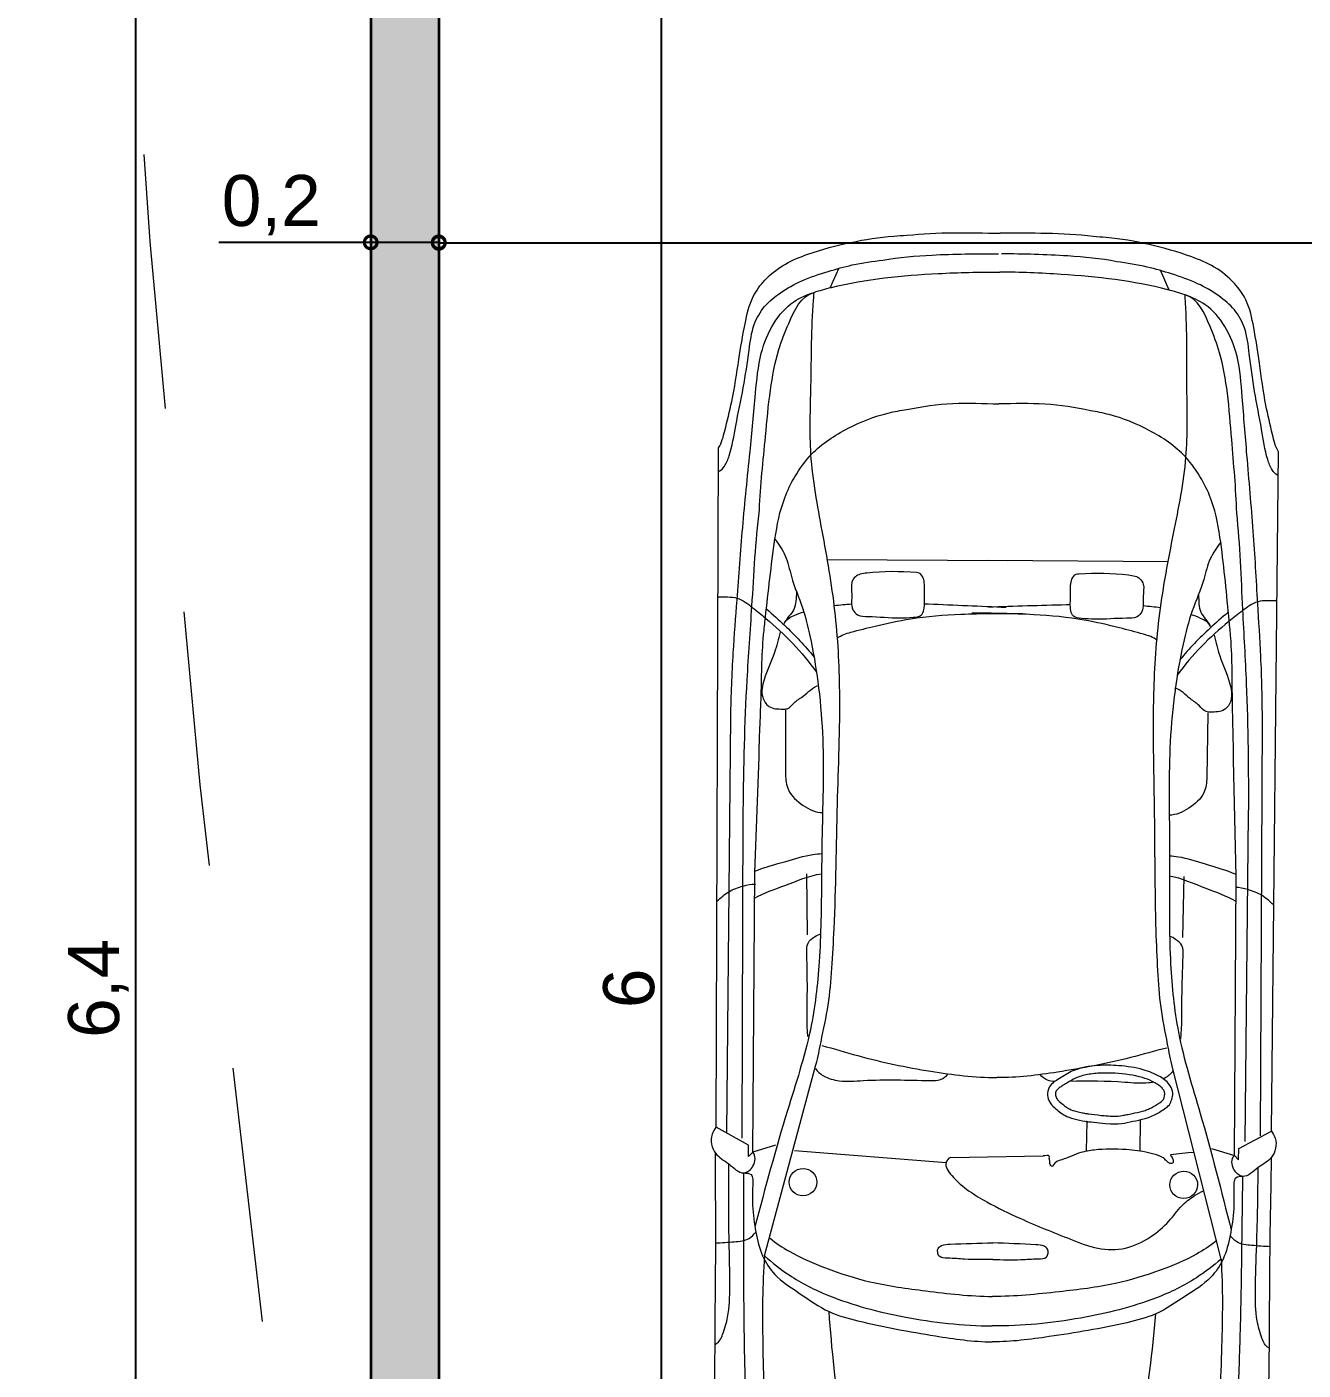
# Model space of a CAD drawing. Header units: millimetres. Extents: x 110427 to 125914, y 76277 to 76441.
# Drawn here: x 114084.792 to 114088.544, y 76389.696 to 76393.645 of the extents above; entities that cross this region are included whole.
import ezdxf

# ---------------------------------------------------------------- set-up
doc = ezdxf.new("R2010")
doc.units = ezdxf.units.MM
doc.linetypes.add('CENTER', pattern=[50.8, 31.75, -6.35, 6.35, -6.35])
doc.linetypes.add('JIS_02_0.7', pattern=[1.35, 0.75, -0.6])
for name, color, linetype, lineweight in [('04_CIVIL A CONSTRUIR', 250, 'Continuous', 35), ('06_CIVIL VISTAS GRUESA', 244, 'Continuous', 13), ('09_CIVIL PROYECCIONES', 230, 'JIS_02_0.7', 5), ('10_CIVIL EJES', 230, 'CENTER', 15), ('11_CARPINTERIA Y MOBILIARIO', 141, 'Continuous', 9), ('12_HATCH', 8, 'Continuous', 9), ('13_COTAS', 8, 'Continuous', 9)]:
    doc.layers.add(name, color=color, linetype=linetype, lineweight=lineweight)
doc.styles.add('Swis721 BT', font='swiss.ttf')
doc.dimstyles.new('ISO-23', dxfattribs={"dimscale": 0.03, "dimtxt": 5, "dimasz": 2.5, "dimexe": 1.25, "dimexo": 0.625, "dimtad": 1, "dimtxsty": 'Swis721 BT', "dimblk": 'DOTSMALL', "dimcen": 2.5, "dimclrt": 150, "dimadec": 0, "dimazin": 0, "dimtfac": 1, "dimtmove": 0, "dimatfit": 3, "dimfxl": 0, "dimarcsym": 0})

# ---------------------------------------------------------------- blocks, each defined once
blk = doc.blocks.new('_DotSmall')
at = {"color": 0, "linetype": 'ByBlock', "const_width": 0.5}
blk.add_lwpolyline([(-0.0625, 0, 1), (0.0625, 0, 1)], format="xyb", close=True, dxfattribs=at)
blk = doc.blocks.new('*D240')
at = {"layer": '13_COTAS', "color": 0, "lineweight": -2}
for p, q in [((114086.0032, 76393.0786), (114086.0032, 76392.973)), ((114092.0032, 76393.0786), (114092.0032, 76392.973)), ((114086.0032, 76393.0105), (114092.0032, 76393.0105))]:
    blk.add_line(p, q, dxfattribs=at)
at = {"layer": 'Defpoints', "color": 0}
for p in [(114086.0032, 76393.0974), (114092.0032, 76393.0974), (114092.0032, 76393.0105)]:
    blk.add_point(p, dxfattribs=at)
at = {"layer": '13_COTAS', "color": 0, "lineweight": -2, "xscale": 0.075, "yscale": 0.075, "zscale": 0.075, "rotation": 180}
blk.add_blockref('_DotSmall', (114086.0032, 76393.0105), dxfattribs=at)
at = {"layer": '13_COTAS', "color": 0, "lineweight": -2, "xscale": 0.075, "yscale": 0.075, "zscale": 0.075}
blk.add_blockref('_DotSmall', (114092.0032, 76393.0105), dxfattribs=at)
at = {"layer": '13_COTAS', "color": 150, "insert": (114089.0032, 76393.1063), "char_height": 0.15, "attachment_point": 5, "style": 'Swis721 BT'}
blk.add_mtext('6', dxfattribs=at)
blk = doc.blocks.new('*D242')
at = {"layer": '13_COTAS', "color": 0, "lineweight": -2}
for p, q in [((114086.6314, 76393.8184), (114086.6959, 76393.8184)), ((114086.6584, 76387.8182), (114086.6584, 76393.8184)), ((114086.6052, 76387.8182), (114086.6959, 76387.8182))]:
    blk.add_line(p, q, dxfattribs=at)
at = {"layer": 'Defpoints', "color": 0}
for p in [(114086.6127, 76393.8184), (114086.6584, 76393.8184), (114086.5864, 76387.8182)]:
    blk.add_point(p, dxfattribs=at)
at = {"layer": '13_COTAS', "color": 0, "lineweight": -2, "xscale": 0.075, "yscale": 0.075, "zscale": 0.075}
for p, rotation in [((114086.6584, 76393.8184), 90), ((114086.6584, 76387.8182), 270)]:
    blk.add_blockref('_DotSmall', p, dxfattribs=dict(at, rotation=rotation))
at = {"layer": '13_COTAS', "color": 150, "insert": (114086.5626, 76390.8183), "char_height": 0.15, "attachment_point": 5, "rotation": 90, "style": 'Swis721 BT'}
blk.add_mtext('6', dxfattribs=at)
blk = doc.blocks.new('*D275')
at = {"layer": '13_COTAS', "color": 0, "lineweight": -2}
for p, q in [((114085.8032, 76392.9375), (114085.8032, 76393.0493)), ((114086.0032, 76392.9375), (114086.0032, 76393.0493)), ((114085.8032, 76393.0118), (114085.3569, 76393.0118)), ((114086.0032, 76393.0118), (114085.8032, 76393.0118))]:
    blk.add_line(p, q, dxfattribs=at)
at = {"layer": 'Defpoints', "color": 0}
for p in [(114085.8032, 76393.0118), (114085.8032, 76392.9187), (114086.0032, 76392.9187)]:
    blk.add_point(p, dxfattribs=at)
at = {"layer": '13_COTAS', "color": 0, "lineweight": -2, "xscale": 0.075, "yscale": 0.075, "zscale": 0.075, "rotation": 180}
blk.add_blockref('_DotSmall', (114085.8032, 76393.0118), dxfattribs=at)
at = {"layer": '13_COTAS', "color": 0, "lineweight": -2, "xscale": 0.075, "yscale": 0.075, "zscale": 0.075}
blk.add_blockref('_DotSmall', (114086.0032, 76393.0118), dxfattribs=at)
at = {"layer": '13_COTAS', "color": 150, "insert": (114085.5108, 76393.121), "char_height": 0.15, "attachment_point": 5, "style": 'Swis721 BT'}
blk.add_mtext('0,2', dxfattribs=at)
blk = doc.blocks.new('*D324')
at = {"layer": '06_CIVIL VISTAS GRUESA', "color": 0, "lineweight": -2}
for p, q in [((114085.7844, 76394.0183), (114085.0741, 76394.0183)), ((114085.1116, 76394.0183), (114085.1116, 76387.6183)), ((114085.7844, 76387.6183), (114085.0741, 76387.6183))]:
    blk.add_line(p, q, dxfattribs=at)
at = {"layer": 'Defpoints', "color": 0}
for p in [(114085.8032, 76394.0183), (114085.1116, 76387.6183), (114085.8032, 76387.6183)]:
    blk.add_point(p, dxfattribs=at)
at = {"layer": '06_CIVIL VISTAS GRUESA', "color": 0, "lineweight": -2, "xscale": 0.075, "yscale": 0.075, "zscale": 0.075}
for p, rotation in [((114085.1116, 76394.0183), 90), ((114085.1116, 76387.6183), 270)]:
    blk.add_blockref('_DotSmall', p, dxfattribs=dict(at, rotation=rotation))
at = {"layer": '06_CIVIL VISTAS GRUESA', "color": 150, "insert": (114085.0024, 76390.8183), "char_height": 0.15, "attachment_point": 5, "rotation": 90, "style": 'Swis721 BT'}
blk.add_mtext('6,4', dxfattribs=at)

msp = doc.modelspace()

# ---------------------------------------------------------------- hatches: boundary and pattern name
at = {"layer": '12_HATCH'}
h = msp.add_hatch(color=1, dxfattribs=at)
h.dxf.hatch_style = 1
h.paths.add_polyline_path([(114086.0032, 76394.0183), (114085.8032, 76394.0183), (114085.8032, 76387.6183), (114086.0032, 76387.6183)])

# ---------------------------------------------------------------- linework, layer by layer
at = {"layer": '04_CIVIL A CONSTRUIR'}
for p, q in [((114085.8032, 76394.0183), (114085.8032, 76387.6183)), ((114086.0032, 76394.0183), (114086.0032, 76387.6183))]:
    msp.add_line(p, q, dxfattribs=at)
at = {"layer": '09_CIVIL PROYECCIONES'}
msp.add_arc((114153.9769, 76398.56), 69.0462, 183.273591, 204.549212, dxfattribs=at)
at = {"layer": '10_CIVIL EJES'}
msp.add_arc((114153.9769, 76398.56), 72.0462, 179.63555, 208.096149, dxfattribs=at)
at = {"layer": '11_CARPINTERIA Y MOBILIARIO'}
for p, q in [((114087.1538, 76392.8783), (114087.1804, 76392.937)), ((114088.1506, 76392.8713), (114088.1248, 76392.9304)), ((114086.8186, 76390.4097), (114086.8257, 76392.4074)), ((114088.451, 76390.3982), (114088.472, 76392.3958)), ((114087.1452, 76392.0797), (114087.6754, 76392.076)), ((114088.1479, 76392.0727), (114087.6177, 76392.0764)), ((114086.8499, 76390.3957), (114086.862, 76391.6163)), ((114087.023, 76391.6365), (114087.0229, 76391.4474)), ((114088.2639, 76391.6278), (114088.2613, 76391.4387)), ((114088.4194, 76390.3847), (114088.4245, 76391.6053)), ((114086.9322, 76391.1585), (114086.945, 76391.4988)), ((114088.3479, 76391.1485), (114088.3399, 76391.489)), ((114086.8952, 76390.3782), (114086.8985, 76391.341)), ((114088.3739, 76390.3678), (114088.3842, 76391.3305)), ((114086.9264, 76390.3368), (114086.9322, 76391.1585)), ((114087.0869, 76390.9755), (114087.0857, 76391.1548)), ((114088.1906, 76390.9678), (114088.1944, 76391.147)), ((114088.3422, 76390.3268), (114088.3479, 76391.1485)), ((114086.9611, 76390.0316), (114087.1122, 76390.5934)), ((114088.3031, 76390.0222), (114088.16, 76390.586)), ((114087.909, 76390.4266), (114087.9065, 76390.3403)), ((114088.0651, 76390.4312), (114088.0644, 76390.3392)), ((114086.9137, 76390.3574), (114086.8186, 76390.4097)), ((114088.3551, 76390.3472), (114088.451, 76390.3982)), ((114086.9135, 76390.3243), (114086.9137, 76390.3574)), ((114086.9935, 76390.3568), (114086.9264, 76390.3368)), ((114088.2754, 76390.3478), (114088.3422, 76390.3268)), ((114088.3549, 76390.3142), (114088.3551, 76390.3472)), ((114086.9264, 76390.3368), (114086.9135, 76390.3243)), ((114087.0494, 76390.3413), (114087.4946, 76390.3062)), ((114087.5077, 76390.321), (114087.7802, 76390.3255)), ((114088.3422, 76390.3268), (114088.3549, 76390.3142))]:
    msp.add_line(p, q, dxfattribs=at)
for centre in [(114087.074, 76390.2484), (114088.1934, 76390.2405)]:
    msp.add_ellipse(centre, major_axis=(-0.0408, 0.0003), ratio=0.983266, start_param=4.712389, end_param=10.995574, dxfattribs=at)
for points, knots in [([(114086.8257, 76392.4074), (114086.8354, 76392.4225), (114086.8467, 76392.4697), (114086.8691, 76392.5554), (114086.8839, 76392.6615), (114086.9014, 76392.7646), (114086.9195, 76392.847), (114086.9639, 76392.9069), (114087.0191, 76392.9503), (114087.1063, 76392.9852), (114087.213, 76393.0133), (114087.3112, 76393.0296), (114087.3666, 76393.0318), (114087.3795, 76393.0326)], [0, 0, 0, 0, 0.056668, 0.14946, 0.28161, 0.392935, 0.481686, 0.542967, 0.622845, 0.69797, 0.833643, 0.965665, 1.00577, 1.00577, 1.00577, 1.00577]), ([(114088.472, 76392.3958), (114088.4625, 76392.4111), (114088.4518, 76392.4584), (114088.4306, 76392.5444), (114088.4173, 76392.6507), (114088.4012, 76392.7541), (114088.3843, 76392.8367), (114088.3408, 76392.8972), (114088.2862, 76392.9414), (114088.1995, 76392.9775), (114088.0932, 76393.0072), (114087.9953, 76393.0248), (114087.9399, 76393.0278), (114087.927, 76393.0287)], [0, 0, 0, 0, 0.056668, 0.14946, 0.28161, 0.392935, 0.481686, 0.542967, 0.622845, 0.69797, 0.833643, 0.965665, 1.00577, 1.00577, 1.00577, 1.00577]), ([(114086.8281, 76392.3391), (114086.8345, 76392.3421), (114086.847, 76392.3569), (114086.8648, 76392.4017), (114086.8767, 76392.4807), (114086.8998, 76392.5833), (114086.9142, 76392.683), (114086.9247, 76392.7664), (114086.9584, 76392.8259), (114087.0096, 76392.8668), (114087.0724, 76392.9023), (114087.145, 76392.9258), (114087.2242, 76392.9484), (114087.2789, 76392.956), (114087.309, 76392.9595)], [0, 0, 0, 0, 0.0219205, 0.0572122, 0.1522539, 0.2718866, 0.3894011, 0.4710097, 0.5346344, 0.5986698, 0.6733118, 0.758696, 0.8351341, 0.9293726, 0.9293726, 0.9293726, 0.9293726]), ([(114087.309, 76392.9595), (114087.3565, 76392.9687), (114087.4701, 76392.9771), (114087.5834, 76392.9786), (114087.6485, 76392.9782)], [0, 0, 0, 0, 0.1502861, 0.3522699, 0.3522699, 0.3522699, 0.3522699]), ([(114087.9965, 76392.9546), (114087.9491, 76392.9645), (114087.8356, 76392.9745), (114087.7223, 76392.9777), (114087.6573, 76392.9781)], [0, 0, 0, 0, 0.1502861, 0.3522699, 0.3522699, 0.3522699, 0.3522699]), ([(114088.4686, 76392.3276), (114088.4622, 76392.3307), (114088.45, 76392.3457), (114088.4328, 76392.3907), (114088.422, 76392.4698), (114088.4004, 76392.5728), (114088.3873, 76392.6727), (114088.378, 76392.7562), (114088.3451, 76392.8161), (114088.2946, 76392.8578), (114088.2322, 76392.8941), (114088.16, 76392.9187), (114088.0811, 76392.9424), (114088.0266, 76392.9507), (114087.9965, 76392.9546)], [0, 0, 0, 0, 0.0219205, 0.0572122, 0.1522539, 0.2718866, 0.3894011, 0.4710097, 0.5346344, 0.5986698, 0.6733118, 0.758696, 0.8351341, 0.9293726, 0.9293726, 0.9293726, 0.9293726]), ([(114086.862, 76391.6163), (114086.8626, 76391.6793), (114086.8676, 76391.7943), (114086.8819, 76391.9798), (114086.8959, 76392.1771), (114086.9169, 76392.3792), (114086.9329, 76392.5499), (114086.9446, 76392.6789), (114086.9819, 76392.7734), (114087.0381, 76392.8378), (114087.1023, 76392.8647), (114087.242, 76392.9028), (114087.4265, 76392.9206), (114087.5922, 76392.9248), (114087.6525, 76392.9244)], [0, 0, 0, 0, 0.198873, 0.363323, 0.587433, 0.823543, 1.004622, 1.129816, 1.230113, 1.320655, 1.388577, 1.443334, 1.771447, 1.958652, 1.958652, 1.958652, 1.958652]), ([(114088.4245, 76391.6053), (114088.4248, 76391.6683), (114088.4215, 76391.7834), (114088.4098, 76391.969), (114088.3986, 76392.1665), (114088.3804, 76392.3689), (114088.3668, 76392.5399), (114088.3569, 76392.669), (114088.3209, 76392.764), (114088.2656, 76392.8292), (114088.2018, 76392.857), (114088.0626, 76392.8971), (114087.8784, 76392.9174), (114087.7128, 76392.924), (114087.6525, 76392.9244)], [0, 0, 0, 0, 0.198873, 0.363323, 0.587433, 0.823543, 1.004622, 1.129816, 1.230113, 1.320655, 1.388577, 1.443334, 1.771447, 1.958652, 1.958652, 1.958652, 1.958652]), ([(114086.9459, 76392.2255), (114086.9492, 76392.2976), (114086.9616, 76392.4151), (114086.9757, 76392.5719), (114086.9963, 76392.686), (114087.0347, 76392.7813), (114087.0681, 76392.8553), (114087.1066, 76392.8648)], [0, 0, 0, 0, 0.2277977, 0.3719478, 0.4996814, 0.5863441, 0.709615, 0.709615, 0.709615, 0.709615]), ([(114087.1122, 76390.5934), (114087.1182, 76390.6158), (114087.1292, 76390.6747), (114087.1506, 76390.7685), (114087.1596, 76390.8799), (114087.1706, 76391.0767), (114087.173, 76391.3481), (114087.1869, 76391.6596), (114087.1728, 76391.929), (114087.1317, 76392.1597), (114087.0898, 76392.3789), (114087.0997, 76392.6066), (114087.0986, 76392.7656), (114087.1062, 76392.8572), (114087.1066, 76392.8648)], [0, 0, 0, 0, 0.073325, 0.188896, 0.303039, 0.425821, 0.811242, 1.159737, 1.41058, 1.660623, 1.899627, 2.11145, 2.377727, 2.401703, 2.401703, 2.401703, 2.401703]), ([(114088.16, 76390.586), (114088.1543, 76390.6085), (114088.1441, 76390.6676), (114088.1241, 76390.7616), (114088.1167, 76390.8732), (114088.1084, 76391.0701), (114088.1098, 76391.3415), (114088.1003, 76391.6532), (114088.1182, 76391.9223), (114088.1625, 76392.1525), (114088.2075, 76392.371), (114088.2008, 76392.5989), (114088.2041, 76392.7578), (114088.1978, 76392.8496), (114088.1975, 76392.8571)], [0, 0, 0, 0, 0.073325, 0.188896, 0.303039, 0.425821, 0.811242, 1.159737, 1.41058, 1.660623, 1.899627, 2.11145, 2.377727, 2.401703, 2.401703, 2.401703, 2.401703]), ([(114088.3493, 76392.2157), (114088.347, 76392.2878), (114088.3361, 76392.4054), (114088.3243, 76392.5624), (114088.3053, 76392.6768), (114088.2683, 76392.7726), (114088.2359, 76392.8471), (114088.1975, 76392.8571)], [0, 0, 0, 0, 0.2277977, 0.3719478, 0.4996814, 0.5863441, 0.709615, 0.709615, 0.709615, 0.709615]), ([(114087.0209, 76392.2606), (114087.028, 76392.2823), (114087.0508, 76392.3275), (114087.106, 76392.4049), (114087.2032, 76392.4683), (114087.3014, 76392.5066), (114087.3612, 76392.5178), (114087.3796, 76392.5206)], [0, 0, 0, 0, 0.0720749, 0.1581284, 0.2958089, 0.4262456, 0.4842292, 0.4842292, 0.4842292, 0.4842292]), ([(114087.3796, 76392.5206), (114087.4239, 76392.5293), (114087.514, 76392.5424), (114087.6046, 76392.5381), (114087.6498, 76392.5371)], [0, 0, 0, 0, 0.140379, 0.2808468, 0.2808468, 0.2808468, 0.2808468]), ([(114087.9197, 76392.5168), (114087.8755, 76392.5261), (114087.7857, 76392.5405), (114087.695, 76392.5374), (114087.6498, 76392.5371)], [0, 0, 0, 0, 0.140379, 0.2808468, 0.2808468, 0.2808468, 0.2808468]), ([(114088.2747, 76392.2518), (114088.2679, 76392.2736), (114088.2458, 76392.3191), (114088.1916, 76392.3973), (114088.0953, 76392.4621), (114087.9977, 76392.5018), (114087.9381, 76392.5137), (114087.9197, 76392.5168)], [0, 0, 0, 0, 0.0720749, 0.1581284, 0.2958089, 0.4262456, 0.4842292, 0.4842292, 0.4842292, 0.4842292]), ([(114086.945, 76391.4988), (114086.9456, 76391.5553), (114086.9527, 76391.675), (114086.9525, 76391.812), (114086.9706, 76391.9688), (114086.9843, 76392.1034), (114087.0053, 76392.2219), (114087.0209, 76392.2606)], [0, 0, 0, 0, 0.1783018, 0.3787173, 0.431954, 0.6762374, 0.8077184, 0.8077184, 0.8077184, 0.8077184]), ([(114088.3399, 76391.489), (114088.3401, 76391.5455), (114088.3347, 76391.6653), (114088.3368, 76391.8023), (114088.321, 76391.9593), (114088.3091, 76392.0941), (114088.2897, 76392.2129), (114088.2747, 76392.2518)], [0, 0, 0, 0, 0.1783018, 0.3787173, 0.431954, 0.6762374, 0.8077184, 0.8077184, 0.8077184, 0.8077184]), ([(114086.8985, 76391.341), (114086.8995, 76391.469), (114086.9045, 76391.6696), (114086.9263, 76391.9641), (114086.9346, 76392.1314), (114086.9459, 76392.2255)], [0, 0, 0, 0, 0.4042759, 0.6333827, 0.9326252, 0.9326252, 0.9326252, 0.9326252]), ([(114088.3842, 76391.3305), (114088.385, 76391.4585), (114088.3828, 76391.6592), (114088.3651, 76391.954), (114088.3592, 76392.1214), (114088.3493, 76392.2157)], [0, 0, 0, 0, 0.4042759, 0.6333827, 0.9326252, 0.9326252, 0.9326252, 0.9326252]), ([(114086.9917, 76392.139), (114087.0033, 76392.1239), (114087.0265, 76392.0899), (114087.0404, 76392.0174), (114087.0758, 76391.9366), (114087.1017, 76391.8266), (114087.1225, 76391.698), (114087.1378, 76391.5024), (114087.1283, 76391.274), (114087.1288, 76391.0558), (114087.1217, 76390.8698), (114087.1002, 76390.6804), (114087.015, 76390.4253), (114086.9633, 76390.2316), (114086.9323, 76390.1174)], [0, 0, 0, 0, 0.05975, 0.126928, 0.230034, 0.336675, 0.482225, 0.641324, 0.954906, 1.203173, 1.330375, 1.542773, 1.802261, 2.175545, 2.175545, 2.175545, 2.175545]), ([(114088.3022, 76392.1298), (114088.2904, 76392.1148), (114088.2667, 76392.0811), (114088.2518, 76392.0088), (114088.2152, 76391.9286), (114088.1878, 76391.819), (114088.1652, 76391.6906), (114088.1472, 76391.4953), (114088.1534, 76391.2668), (114088.1499, 76391.0486), (114088.1543, 76390.8626), (114088.1733, 76390.6728), (114088.2548, 76390.4165), (114088.3038, 76390.2222), (114088.3332, 76390.1076)], [0, 0, 0, 0, 0.05975, 0.126928, 0.230034, 0.336675, 0.482225, 0.641324, 0.954906, 1.203173, 1.330375, 1.542773, 1.802261, 2.175545, 2.175545, 2.175545, 2.175545]), ([(114087.3593, 76391.9074), (114087.3281, 76391.9076), (114087.2881, 76391.9125), (114087.2364, 76391.9116), (114087.2127, 76391.9383), (114087.2208, 76391.974), (114087.213, 76392.0077), (114087.226, 76392.0292), (114087.243, 76392.0373), (114087.3035, 76392.0445), (114087.3604, 76392.0449), (114087.4195, 76392.0399), (114087.429, 76392.0248), (114087.4321, 76392.003), (114087.4297, 76391.9713), (114087.4335, 76391.9414), (114087.4229, 76391.9108), (114087.3918, 76391.9096), (114087.3722, 76391.9073), (114087.3593, 76391.9074)], [0, 0, 0, 0, 0.0969044, 0.1295913, 0.1506192, 0.1985921, 0.2360698, 0.2557908, 0.2719711, 0.2929882, 0.44406, 0.4519132, 0.4720918, 0.4918599, 0.5228758, 0.5707096, 0.5892096, 0.6145759, 0.654681, 0.654681, 0.654681, 0.654681]), ([(114087.9314, 76391.9034), (114087.9626, 76391.9032), (114088.0027, 76391.9074), (114088.0543, 76391.9058), (114088.0784, 76391.9322), (114088.0708, 76391.9681), (114088.0791, 76392.0016), (114088.0664, 76392.0233), (114088.0495, 76392.0317), (114087.9891, 76392.0397), (114087.9322, 76392.0409), (114087.8731, 76392.0367), (114087.8634, 76392.0218), (114087.8599, 76392), (114087.8619, 76391.9683), (114087.8577, 76391.9384), (114087.8678, 76391.9076), (114087.8989, 76391.906), (114087.9185, 76391.9035), (114087.9314, 76391.9034)], [0, 0, 0, 0, 0.0969044, 0.1295913, 0.1506192, 0.1985921, 0.2360698, 0.2557908, 0.2719711, 0.2929882, 0.44406, 0.4519132, 0.4720918, 0.4918599, 0.5228758, 0.5707096, 0.5892096, 0.6145759, 0.654681, 0.654681, 0.654681, 0.654681]), ([(114086.8231, 76391.9698), (114086.8422, 76391.9681), (114086.8812, 76391.9734), (114086.9253, 76391.9382), (114087.0078, 76391.8724), (114087.0719, 76391.8071), (114087.1134, 76391.748)], [0, 0, 0, 0, 0.0597371, 0.1139981, 0.1672498, 0.3938869, 0.3938869, 0.3938869, 0.3938869]), ([(114087.0551, 76391.983), (114087.0535, 76391.9661), (114087.0552, 76391.9297), (114087.0255, 76391.9067), (114087.0188, 76391.8914)], [0, 0, 0, 0, 0.0535488, 0.1060573, 0.1060573, 0.1060573, 0.1060573]), ([(114088.2367, 76391.9747), (114088.238, 76391.9578), (114088.2358, 76391.9214), (114088.2651, 76391.898), (114088.2716, 76391.8826)], [0, 0, 0, 0, 0.0535488, 0.1060573, 0.1060573, 0.1060573, 0.1060573]), ([(114086.9675, 76391.9332), (114086.9854, 76391.9181), (114087.0339, 76391.8736), (114087.0806, 76391.8256), (114087.1067, 76391.792)], [0, 0, 0, 0, 1.868162, 5.271297, 5.271297, 5.271297, 5.271297]), ([(114087.0188, 76391.8914), (114087.0232, 76391.9028), (114087.0455, 76391.9143), (114087.0668, 76391.9224), (114087.0763, 76391.9254)], [0, 0, 0, 0, 0.983949, 1.771691, 1.771691, 1.771691, 1.771691]), ([(114087.4313, 76391.9491), (114087.4353, 76391.9489), (114087.5153, 76391.9459), (114087.5953, 76391.9422), (114087.6714, 76391.9387)], [11.235438, 11.235438, 11.235438, 11.235438, 11.552536, 17.586883, 17.586883, 17.586883, 17.586883]), ([(114087.8599, 76391.946), (114087.8559, 76391.9459), (114087.776, 76391.944), (114087.6959, 76391.9415), (114087.6198, 76391.939)], [11.235438, 11.235438, 11.235438, 11.235438, 11.552536, 17.586883, 17.586883, 17.586883, 17.586883]), ([(114088.4684, 76391.9582), (114088.4493, 76391.9568), (114088.4104, 76391.9627), (114088.3657, 76391.9281), (114088.2824, 76391.8634), (114088.2173, 76391.799), (114088.175, 76391.7405)], [0, 0, 0, 0, 0.0597371, 0.1139981, 0.1672498, 0.3938869, 0.3938869, 0.3938869, 0.3938869]), ([(114088.3235, 76391.9236), (114088.3054, 76391.9088), (114088.2563, 76391.865), (114088.2089, 76391.8177), (114088.1823, 76391.7844)], [0, 0, 0, 0, 1.868162, 5.271297, 5.271297, 5.271297, 5.271297]), ([(114087.1748, 76391.8486), (114087.1863, 76391.8573), (114087.2248, 76391.8687), (114087.2962, 76391.8861), (114087.4036, 76391.91), (114087.5493, 76391.921), (114087.6598, 76391.9209), (114087.7205, 76391.9208)], [0, 0, 0, 0, 0.0451009, 0.1211996, 0.2308505, 0.385263, 0.5739042, 0.5739042, 0.5739042, 0.5739042]), ([(114088.115, 76391.842), (114088.1037, 76391.8509), (114088.0653, 76391.8628), (114087.9941, 76391.8812), (114087.8871, 76391.9066), (114087.7416, 76391.9197), (114087.6311, 76391.9211), (114087.5704, 76391.9219)], [0, 0, 0, 0, 0.0451009, 0.1211996, 0.2308505, 0.385263, 0.5739042, 0.5739042, 0.5739042, 0.5739042]), ([(114088.2716, 76391.8826), (114088.2674, 76391.8941), (114088.2453, 76391.9059), (114088.224, 76391.9142), (114088.2147, 76391.9174)], [0, 0, 0, 0, 0.983949, 1.771691, 1.771691, 1.771691, 1.771691]), ([(114087.0068, 76391.8655), (114087.0017, 76391.8454), (114086.9903, 76391.7972), (114086.9606, 76391.7382), (114086.9484, 76391.6802), (114086.9733, 76391.6399), (114087.0052, 76391.6396), (114087.0331, 76391.6394), (114087.0482, 76391.6615), (114087.0815, 76391.6793), (114087.1023, 76391.7041), (114087.1205, 76391.7088)], [0, 0, 0, 0, 0.0655106, 0.1550445, 0.2094604, 0.2438604, 0.287164, 0.3001388, 0.3275984, 0.3616951, 0.4200969, 0.4200969, 0.4200969, 0.4200969]), ([(114088.2832, 76391.8565), (114088.2881, 76391.8363), (114088.2988, 76391.788), (114088.3277, 76391.7286), (114088.3391, 76391.6704), (114088.3136, 76391.6305), (114088.2817, 76391.6306), (114088.2538, 76391.6308), (114088.239, 76391.6531), (114088.2059, 76391.6714), (114088.1855, 76391.6965), (114088.1674, 76391.7014)], [0, 0, 0, 0, 0.0655106, 0.1550445, 0.2094604, 0.2438604, 0.287164, 0.3001388, 0.3275984, 0.3616951, 0.4200969, 0.4200969, 0.4200969, 0.4200969]), ([(114087.0229, 76391.4474), (114087.0229, 76391.432), (114087.0277, 76391.394), (114087.0722, 76391.3545), (114087.1115, 76391.3346), (114087.1319, 76391.3349)], [0, 0, 0, 0, 0.0486628, 0.1144515, 0.1777721, 0.1777721, 0.1777721, 0.1777721]), ([(114088.2613, 76391.4387), (114088.2611, 76391.4233), (114088.2557, 76391.3853), (114088.2107, 76391.3464), (114088.1711, 76391.3272), (114088.1507, 76391.3278)], [0, 0, 0, 0, 0.0486628, 0.1144515, 0.1777721, 0.1777721, 0.1777721, 0.1777721]), ([(114086.9323, 76391.1627), (114086.9616, 76391.1751), (114087.0193, 76391.1895), (114087.0846, 76391.2109), (114087.1206, 76391.2141), (114087.1293, 76391.2146)], [0, 0, 0, 0, 2.528586, 4.711885, 5.408215, 5.408215, 5.408215, 5.408215]), ([(114088.3479, 76391.1527), (114088.3187, 76391.1655), (114088.2613, 76391.1808), (114088.1962, 76391.203), (114088.1603, 76391.2068), (114088.1516, 76391.2074)], [0, 0, 0, 0, 2.528586, 4.711885, 5.408215, 5.408215, 5.408215, 5.408215]), ([(114086.9315, 76391.0831), (114086.959, 76391.0996), (114087.0265, 76391.1207), (114087.0914, 76391.1498), (114087.1291, 76391.1554)], [0, 0, 0, 0, 0.1000351, 0.2184418, 0.2184418, 0.2184418, 0.2184418]), ([(114088.3476, 76391.0732), (114088.3203, 76391.09), (114088.2531, 76391.112), (114088.1887, 76391.1421), (114088.151, 76391.1482)], [0, 0, 0, 0, 0.1000351, 0.2184418, 0.2184418, 0.2184418, 0.2184418]), ([(114086.821, 76391.0751), (114086.8322, 76391.0847), (114086.8556, 76391.1057), (114086.8948, 76391.1187), (114086.922, 76391.1251), (114086.9343, 76391.1249)], [1.808086, 1.808086, 1.808086, 1.808086, 2.918874, 4.131288, 5.10151, 5.10151, 5.10151, 5.10151]), ([(114088.458, 76391.0636), (114088.4469, 76391.0733), (114088.4238, 76391.0947), (114088.3848, 76391.1082), (114088.3576, 76391.115), (114088.3454, 76391.1149)], [1.808086, 1.808086, 1.808086, 1.808086, 2.918874, 4.131288, 5.10151, 5.10151, 5.10151, 5.10151]), ([(114087.0884, 76390.6766), (114087.0849, 76390.717), (114087.088, 76390.7996), (114087.0861, 76390.888), (114087.0843, 76390.952), (114087.1058, 76390.9695), (114087.1196, 76390.9765), (114087.1257, 76390.979)], [0, 0, 0, 0, 3.267856, 6.568708, 7.399663, 8.099385, 8.621705, 8.621705, 8.621705, 8.621705]), ([(114088.1849, 76390.6689), (114088.189, 76390.7092), (114088.1871, 76390.7918), (114088.1902, 76390.8802), (114088.1929, 76390.9442), (114088.1717, 76390.962), (114088.158, 76390.9692), (114088.1519, 76390.9718)], [0, 0, 0, 0, 3.267856, 6.568708, 7.399663, 8.099385, 8.621705, 8.621705, 8.621705, 8.621705]), ([(114087.1293, 76390.65), (114087.1649, 76390.6411), (114087.2698, 76390.6086), (114087.4412, 76390.5731), (114087.5792, 76390.5563), (114087.6443, 76390.5558)], [0, 0, 0, 0, 0.1139079, 0.3411539, 0.543502, 0.543502, 0.543502, 0.543502]), ([(114088.1437, 76390.6429), (114088.108, 76390.6345), (114088.0027, 76390.6033), (114087.8362, 76390.5722), (114087.7039, 76390.5554), (114087.6443, 76390.5558)], [0, 0, 0, 0, 0.1139079, 0.3411539, 0.5260188, 0.5260188, 0.5260188, 0.5260188]), ([(114087.1109, 76390.5826), (114087.1162, 76390.5735), (114087.1383, 76390.5563), (114087.1875, 76390.542), (114087.2937, 76390.5521), (114087.3898, 76390.5482), (114087.479, 76390.5463), (114087.4944, 76390.5594), (114087.5007, 76390.5666)], [0, 0, 0, 0, 0.842998, 2.122875, 3.997599, 9.174838, 10.012722, 10.751336, 10.751336, 10.751336, 10.751336]), ([(114087.909, 76390.4266), (114087.9216, 76390.4242), (114087.8527, 76390.4359), (114087.8336, 76390.452), (114087.7998, 76390.4768), (114087.791, 76390.5046), (114087.7967, 76390.5346), (114087.8305, 76390.5543), (114087.8743, 76390.583), (114087.9365, 76390.5931), (114088.0058, 76390.5921), (114088.069, 76390.5828), (114088.121, 76390.5626), (114088.1528, 76390.538), (114088.1631, 76390.5114), (114088.1586, 76390.492), (114088.1522, 76390.4743), (114088.1321, 76390.4609), (114088.0981, 76390.4374), (114088.0222, 76390.4237), (114087.9922, 76390.4152), (114087.897, 76390.4288), (114087.909, 76390.4266)], [0, 0, 0, 0, 0.03969, 0.089634, 0.13125, 0.1542862, 0.1797268, 0.2207266, 0.2680991, 0.3447665, 0.4095645, 0.4843001, 0.541515, 0.5817687, 0.6060665, 0.6262474, 0.6436722, 0.6634686, 0.6988791, 0.7758465, 0.8696394, 0.907731, 0.907731, 0.907731, 0.907731]), ([(114087.8141, 76390.5444), (114087.8067, 76390.5446), (114087.7901, 76390.5463), (114087.7774, 76390.5574), (114087.7711, 76390.5647)], [9.436432, 9.436432, 9.436432, 9.436432, 10.012722, 10.751336, 10.751336, 10.751336, 10.751336]), ([(114087.9072, 76390.4501), (114087.9036, 76390.4507), (114087.8992, 76390.4516), (114087.8894, 76390.4537), (114087.8841, 76390.4548), (114087.8696, 76390.4584), (114087.8635, 76390.4606), (114087.8549, 76390.4646), (114087.8523, 76390.4663), (114087.8469, 76390.4703), (114087.8451, 76390.4717), (114087.8377, 76390.4773), (114087.8321, 76390.4815), (114087.825, 76390.488), (114087.8228, 76390.4905), (114087.8197, 76390.4946), (114087.8187, 76390.4963), (114087.8171, 76390.5), (114087.8166, 76390.502), (114087.8159, 76390.5073), (114087.8162, 76390.511), (114087.8174, 76390.515), (114087.8179, 76390.516), (114087.8191, 76390.5183), (114087.8205, 76390.52), (114087.8254, 76390.5243), (114087.8288, 76390.5266), (114087.8368, 76390.5318), (114087.8416, 76390.5347), (114087.8505, 76390.5402), (114087.8548, 76390.5428), (114087.8646, 76390.5486), (114087.87, 76390.5516), (114087.8807, 76390.5565), (114087.8862, 76390.5586), (114087.8981, 76390.5622), (114087.9043, 76390.5636), (114087.9236, 76390.5672), (114087.9374, 76390.5685), (114087.9646, 76390.5696), (114087.9782, 76390.5695), (114088.0192, 76390.5672), (114088.0465, 76390.5633), (114088.0818, 76390.5528), (114088.0915, 76390.5492), (114088.1057, 76390.5423), (114088.1107, 76390.5396), (114088.12, 76390.5336), (114088.1241, 76390.5306), (114088.1304, 76390.5246), (114088.1327, 76390.5218), (114088.1362, 76390.5158), (114088.1373, 76390.5128), (114088.1379, 76390.5092), (114088.1379, 76390.5083), (114088.1376, 76390.5052), (114088.1372, 76390.5033), (114088.1361, 76390.4988), (114088.1352, 76390.496), (114088.1339, 76390.4922), (114088.1332, 76390.4908), (114088.1325, 76390.4897), (114088.1324, 76390.4896), (114088.1317, 76390.4888), (114088.1311, 76390.4882), (114088.1288, 76390.4863), (114088.1267, 76390.4849), (114088.1219, 76390.4816), (114088.1196, 76390.48), (114088.1152, 76390.4771), (114088.1131, 76390.4757), (114088.1069, 76390.4718), (114088.103, 76390.4694), (114088.0951, 76390.4654), (114088.091, 76390.4636), (114088.082, 76390.4603), (114088.0773, 76390.4587), (114088.0626, 76390.4545), (114088.0523, 76390.4523), (114088.0369, 76390.4491), (114088.0312, 76390.448), (114088.0213, 76390.4459), (114088.017, 76390.4451), (114088.0046, 76390.443), (114087.9969, 76390.4422), (114087.9796, 76390.4426), (114087.9741, 76390.4429), (114087.9628, 76390.4437), (114087.9572, 76390.4442), (114087.9386, 76390.4462), (114087.9228, 76390.4483), (114087.9124, 76390.4496), (114087.911, 76390.4498), (114087.9091, 76390.4499), (114087.9086, 76390.45), (114087.9077, 76390.45), (114087.9075, 76390.45), (114087.9072, 76390.4501)], [0.497033, 0.497033, 0.497033, 0.497033, 0.723444, 0.723444, 0.974636, 0.974636, 1.50964, 1.50964, 2.044645, 2.044645, 2.271061, 2.271061, 2.862376, 2.862376, 3.217654, 3.217654, 3.537253, 3.537253, 3.856852, 3.856852, 4.368613, 4.368613, 4.584627, 4.584627, 4.99269, 4.99269, 5.400753, 5.400753, 5.808816, 5.808816, 6.216879, 6.216879, 6.778716, 6.778716, 7.350371, 7.350371, 7.922025, 7.922025, 9.065335, 9.065335, 10.208644, 10.208644, 12.495263, 12.495263, 13.409896, 13.409896, 13.929088, 13.929088, 14.44828, 14.44828, 14.909885, 14.909885, 15.371489, 15.371489, 15.62524, 15.62524, 15.87899, 15.87899, 16.120875, 16.120875, 16.36276, 16.36276, 16.51635, 16.51635, 16.669941, 16.669941, 16.921521, 16.921521, 17.136676, 17.136676, 17.351831, 17.351831, 17.782142, 17.782142, 18.204974, 18.204974, 18.627807, 18.627807, 19.473473, 19.473473, 19.978923, 19.978923, 20.484372, 20.484372, 21.475119, 21.475119, 21.859144, 21.859144, 22.162884, 22.162884, 22.770362, 22.770362, 22.900493, 22.900493, 22.951221, 22.951221, 22.964298, 22.964298, 22.964298, 22.964298]), ([(114088.1051, 76390.5425), (114088.1005, 76390.5415), (114088.0724, 76390.537), (114087.989, 76390.5461), (114087.9132, 76390.5454), (114087.858, 76390.5447)], [1.749253, 1.749253, 1.749253, 1.749253, 2.122875, 3.997599, 8.307432, 8.307432, 8.307432, 8.307432]), ([(114088.1612, 76390.5752), (114088.1558, 76390.5662), (114088.1456, 76390.5586), (114088.1347, 76390.5529), (114088.1333, 76390.5522)], [0, 0, 0, 0, 0.8429982, 0.9626806, 0.9626806, 0.9626806, 0.9626806]), ([(114086.8186, 76390.4097), (114086.8138, 76390.4035), (114086.7989, 76390.3804), (114086.8098, 76390.3284), (114086.8569, 76390.3061), (114086.8938, 76390.2642), (114086.934, 76390.2947), (114086.9361, 76390.3267), (114086.9264, 76390.3368)], [0, 0, 0, 0, 0.024864, 0.0846267, 0.1362471, 0.1900683, 0.2245199, 0.2681841, 0.2681841, 0.2681841, 0.2681841]), ([(114088.451, 76390.3982), (114088.4557, 76390.3919), (114088.4702, 76390.3686), (114088.4587, 76390.3168), (114088.4113, 76390.2952), (114088.3738, 76390.2538), (114088.334, 76390.2849), (114088.3323, 76390.3169), (114088.3422, 76390.3268)], [0, 0, 0, 0, 0.024864, 0.0846267, 0.1362471, 0.1900683, 0.2245199, 0.2681841, 0.2681841, 0.2681841, 0.2681841]), ([(114088.1542, 76390.329), (114088.1565, 76390.3252), (114088.1614, 76390.3192), (114088.1647, 76390.3041), (114088.1558, 76390.3031), (114088.1499, 76390.3043), (114088.1432, 76390.3099), (114088.1355, 76390.3194), (114088.1162, 76390.328), (114088.0795, 76390.3388), (114088.0148, 76390.3462), (114087.9481, 76390.3465), (114087.8837, 76390.336), (114087.8452, 76390.3157), (114087.8138, 76390.3084), (114087.8071, 76390.2927), (114087.802, 76390.2979), (114087.799, 76390.304), (114087.7999, 76390.3121), (114087.7977, 76390.3189), (114087.8003, 76390.3304), (114087.7863, 76390.3256), (114087.7802, 76390.3255)], [0, 0, 0, 0, 0.0138597, 0.0278304, 0.0329137, 0.0379971, 0.0465756, 0.0592704, 0.0762214, 0.1105991, 0.1789801, 0.2766959, 0.3173629, 0.3800771, 0.4110544, 0.4160421, 0.4210284, 0.4277212, 0.4387433, 0.4448131, 0.4508005, 0.4694463, 0.4694463, 0.4694463, 0.4694463]), ([(114086.8271, 76389.3554), (114086.8202, 76389.3911), (114086.8156, 76389.5302), (114086.8145, 76389.7685), (114086.8186, 76390.0583), (114086.8169, 76390.246), (114086.817, 76390.3332)], [0, 0, 0, 0, 0.114897, 0.437061, 0.754269, 1.029686, 1.029686, 1.029686, 1.029686]), ([(114087.5077, 76390.321), (114087.5015, 76390.3186), (114087.4858, 76390.2994), (114087.5182, 76390.2574), (114087.5589, 76390.2227), (114087.6285, 76390.1816), (114087.727, 76390.1337), (114087.8367, 76390.0901), (114087.9383, 76390.0497), (114088.0234, 76390.0485), (114088.0947, 76390.0834), (114088.1491, 76390.1286), (114088.183, 76390.1776), (114088.2186, 76390.2055), (114088.2422, 76390.2196), (114088.2523, 76390.2226)], [0, 0, 0, 0, 0.527288, 1.647451, 3.487558, 5.099073, 7.968657, 12.238313, 14.475187, 16.613757, 18.744202, 20.639343, 22.223389, 23.452731, 24.286529, 24.286529, 24.286529, 24.286529]), ([(114088.4276, 76389.3441), (114088.4351, 76389.3798), (114088.4416, 76389.5187), (114088.4461, 76389.757), (114088.446, 76390.0469), (114088.4504, 76390.2345), (114088.4515, 76390.3217)], [0, 0, 0, 0, 0.114897, 0.437061, 0.754269, 1.029686, 1.029686, 1.029686, 1.029686]), ([(114086.8173, 76389.7725), (114086.8281, 76389.7771), (114086.8413, 76389.8078), (114086.8575, 76389.8625), (114086.86, 76389.9566), (114086.8556, 76390.1058), (114086.8554, 76390.2265), (114086.8557, 76390.3022)], [0, 0, 0, 0, 0.0364992, 0.0923739, 0.1867837, 0.3273982, 0.5667068, 0.5667068, 0.5667068, 0.5667068]), ([(114086.9756, 76389.0875), (114086.9621, 76389.1076), (114086.9499, 76389.1605), (114086.93, 76389.2705), (114086.9131, 76389.4267), (114086.9051, 76389.6216), (114086.9004, 76389.8415), (114086.9, 76390.0593), (114086.9006, 76390.21), (114086.9002, 76390.2758)], [0, 0, 0, 0, 0.076148, 0.165903, 0.355672, 0.569871, 0.782325, 1.050047, 1.257936, 1.257936, 1.257936, 1.257936]), ([(114086.9002, 76390.2758), (114086.9075, 76390.2747), (114086.9227, 76390.2757), (114086.9257, 76390.2622), (114086.9265, 76390.2577)], [0, 0, 0, 0, 0.02274132, 0.03717479, 0.03717479, 0.03717479, 0.03717479]), ([(114088.2754, 76389.0783), (114088.2892, 76389.0983), (114088.3021, 76389.151), (114088.3236, 76389.2607), (114088.3426, 76389.4166), (114088.3535, 76389.6114), (114088.3612, 76389.8312), (114088.3646, 76390.049), (114088.3662, 76390.1997), (114088.3675, 76390.2655)], [0, 0, 0, 0, 0.076148, 0.165903, 0.355672, 0.569871, 0.782325, 1.050047, 1.257936, 1.257936, 1.257936, 1.257936]), ([(114088.3675, 76390.2655), (114088.3602, 76390.2645), (114088.345, 76390.2657), (114088.3418, 76390.2523), (114088.3409, 76390.2478)], [0, 0, 0, 0, 0.02274132, 0.03717479, 0.03717479, 0.03717479, 0.03717479]), ([(114088.4433, 76389.7611), (114088.4326, 76389.7659), (114088.4198, 76389.7967), (114088.4044, 76389.8516), (114088.4032, 76389.9458), (114088.4097, 76390.0948), (114088.4116, 76390.2155), (114088.4124, 76390.2913)], [0, 0, 0, 0, 0.0364992, 0.0923739, 0.1867837, 0.3273982, 0.5667068, 0.5667068, 0.5667068, 0.5667068]), ([(114086.9265, 76390.2577), (114086.9264, 76390.2317), (114086.9235, 76390.1793), (114086.934, 76390.1033), (114086.9504, 76390.0327), (114086.9932, 76389.9668), (114087.0677, 76389.9206), (114087.1443, 76389.8645), (114087.2821, 76389.8274), (114087.4416, 76389.7989), (114087.5743, 76389.7793), (114087.6304, 76389.7789)], [0, 0, 0, 0, 0.082256, 0.165174, 0.241383, 0.30939, 0.405348, 0.511507, 0.603349, 0.843635, 1.017671, 1.017671, 1.017671, 1.017671]), ([(114088.3409, 76390.2478), (114088.3407, 76390.2217), (114088.3429, 76390.1693), (114088.3312, 76390.0935), (114088.3139, 76390.0231), (114088.2702, 76389.9578), (114088.195, 76389.9127), (114088.1177, 76389.8577), (114087.9794, 76389.8225), (114087.8195, 76389.7963), (114087.6864, 76389.7786), (114087.6304, 76389.7789)], [0, 0, 0, 0, 0.082256, 0.165174, 0.241383, 0.30939, 0.405348, 0.511507, 0.603349, 0.843635, 1.017671, 1.017671, 1.017671, 1.017671]), ([(114086.8165, 76390.0701), (114086.835, 76390.0702), (114086.8673, 76390.0728), (114086.9132, 76390.0762), (114086.9294, 76390.0945), (114086.9355, 76390.1017)], [0, 0, 0, 0, 1.462159, 2.651105, 3.386321, 3.386321, 3.386321, 3.386321]), ([(114086.9773, 76390.0841), (114086.9944, 76390.0692), (114087.0463, 76390.035), (114087.1452, 76389.9919), (114087.2793, 76389.949), (114087.4452, 76389.9273), (114087.5657, 76389.9128), (114087.6313, 76389.9123)], [0, 0, 0, 0, 0.0708922, 0.1925846, 0.3348457, 0.5072814, 0.7109928, 0.7109928, 0.7109928, 0.7109928]), ([(114087.6321, 76390.0211), (114087.6045, 76390.0212), (114087.5584, 76390.0196), (114087.5097, 76390.0255), (114087.4744, 76390.0249), (114087.4693, 76390.042), (114087.4701, 76390.0549), (114087.485, 76390.0654), (114087.5405, 76390.0673), (114087.5904, 76390.0691), (114087.6324, 76390.0701)], [0, 0, 0, 0, 0.0857277, 0.1381048, 0.1641986, 0.1769751, 0.1890325, 0.2028129, 0.2286049, 0.3592554, 0.3592554, 0.3592554, 0.3592554]), ([(114088.2877, 76390.0749), (114088.2704, 76390.0603), (114088.218, 76390.0268), (114088.1186, 76389.9851), (114087.9838, 76389.944), (114087.8177, 76389.9247), (114087.6969, 76389.9119), (114087.6313, 76389.9123)], [0, 0, 0, 0, 0.0708922, 0.1925846, 0.3348457, 0.5072814, 0.7109928, 0.7109928, 0.7109928, 0.7109928]), ([(114087.6321, 76390.0211), (114087.6597, 76390.0208), (114087.7057, 76390.0186), (114087.7545, 76390.0238), (114087.7898, 76390.0227), (114087.7952, 76390.0397), (114087.7946, 76390.0526), (114087.7798, 76390.0633), (114087.7244, 76390.066), (114087.6745, 76390.0685), (114087.6324, 76390.0701)], [0, 0, 0, 0, 0.0857277, 0.1381048, 0.1641986, 0.1769751, 0.1890325, 0.2028129, 0.2286049, 0.3592554, 0.3592554, 0.3592554, 0.3592554]), ([(114088.4483, 76390.0586), (114088.4299, 76390.059), (114088.3975, 76390.062), (114088.3517, 76390.0661), (114088.3357, 76390.0846), (114088.3298, 76390.0919)], [0, 0, 0, 0, 1.462159, 2.651105, 3.386321, 3.386321, 3.386321, 3.386321]), ([(114086.9611, 76390.0316), (114086.9545, 76389.9465), (114086.9544, 76389.7643), (114086.9641, 76389.4842), (114086.9806, 76389.2417), (114086.9977, 76389.0964), (114087.0029, 76389.0489)], [0, 0, 0, 0, 0.269375, 0.574535, 0.885339, 1.036319, 1.036319, 1.036319, 1.036319]), ([(114086.9611, 76390.0316), (114086.984, 76390.0117), (114087.0418, 76389.9651), (114087.178, 76389.8972), (114087.3801, 76389.8451), (114087.5438, 76389.8262), (114087.6307, 76389.8256)], [0, 0, 0, 0, 0.0947759, 0.2311242, 0.4700259, 0.7400315, 0.7400315, 0.7400315, 0.7400315]), ([(114088.3031, 76390.0222), (114088.28, 76390.0026), (114088.2216, 76389.9568), (114088.0844, 76389.8909), (114087.8816, 76389.8416), (114087.7177, 76389.825), (114087.6307, 76389.8256)], [0, 0, 0, 0, 0.0947759, 0.2311242, 0.4700259, 0.7400315, 0.7400315, 0.7400315, 0.7400315]), ([(114088.3031, 76390.0222), (114088.3086, 76389.937), (114088.3061, 76389.7548), (114088.2925, 76389.4748), (114088.2725, 76389.2326), (114088.2534, 76389.0876), (114088.2475, 76389.0401)], [0, 0, 0, 0, 0.269375, 0.574535, 0.885339, 1.036319, 1.036319, 1.036319, 1.036319]), ([(114087.3056, 76388.8856), (114087.2778, 76388.9823), (114087.2354, 76389.1992), (114087.1866, 76389.5271), (114087.1578, 76389.7567), (114087.1511, 76389.8678)], [0, 0, 0, 0, 0.317374, 0.69576, 1.04714, 1.04714, 1.04714, 1.04714]), ([(114087.9426, 76388.8811), (114087.9717, 76388.9774), (114088.0172, 76389.1937), (114088.0706, 76389.5209), (114088.1027, 76389.7501), (114088.1109, 76389.8611)], [0, 0, 0, 0, 0.317374, 0.69576, 1.04714, 1.04714, 1.04714, 1.04714])]:
    msp.add_open_spline(points, degree=3, knots=knots, dxfattribs=at)
for points in [[(114087.3795, 76393.0326), (114087.4702, 76393.0431), (114087.562, 76393.0395), (114087.6533, 76393.0389)], [(114087.927, 76393.0287), (114087.8365, 76393.0405), (114087.7446, 76393.0382), (114087.6533, 76393.0389)], [(114087.1661, 76391.944), (114087.1829, 76391.9461), (114087.2, 76391.9476), (114087.2171, 76391.9487)], [(114088.1251, 76391.9372), (114088.1083, 76391.9396), (114088.0912, 76391.9413), (114088.0742, 76391.9427)], [(114088.2236, 76390.3351), (114088.2004, 76390.3368), (114088.1774, 76390.3295), (114088.1542, 76390.329)]]:
    msp.add_open_spline(points, degree=3, dxfattribs=at)

# ---------------------------------------------------------------- dimensions: what is measured, and where the dimension line sits
at = {"layer": '06_CIVIL VISTAS GRUESA'}
dim = msp.add_aligned_dim(p1=(114085.8032, 76394.0183), p2=(114085.8032, 76387.6183), distance=-0.6916, dimstyle='ISO-23', override={"dimfxl": 100, "dimarcsym": 2}, dxfattribs=at)
dim.commit()
dim.dimension.update_dxf_attribs({"geometry": '*D324', "text_midpoint": (114085.0024, 76390.8183)})
at = {"layer": '13_COTAS'}
dim = msp.add_linear_dim(base=(114086.6584, 76393.8184), p1=(114086.5864, 76387.8182), p2=(114086.6127, 76393.8184), angle=90, dimstyle='ISO-23', dxfattribs=at)
dim.commit()
dim.dimension.update_dxf_attribs({"geometry": '*D242', "text_midpoint": (114086.5626, 76390.8183)})
dim = msp.add_linear_dim(base=(114085.8032, 76393.0118), p1=(114086.0032, 76392.9187), p2=(114085.8032, 76392.9187), dimstyle='ISO-23', dxfattribs=at)
dim.commit()
dim.dimension.update_dxf_attribs({"geometry": '*D275', "text_midpoint": (114085.5108, 76393.0118), "dimtype": 160})
dim = msp.add_linear_dim(base=(114092.0032, 76393.0105), p1=(114086.0032, 76393.0974), p2=(114092.0032, 76393.0974), dimstyle='ISO-23', dxfattribs=at)
dim.commit()
dim.dimension.update_dxf_attribs({"geometry": '*D240', "text_midpoint": (114089.0032, 76393.1063)})

doc.saveas('drawing.dxf')
